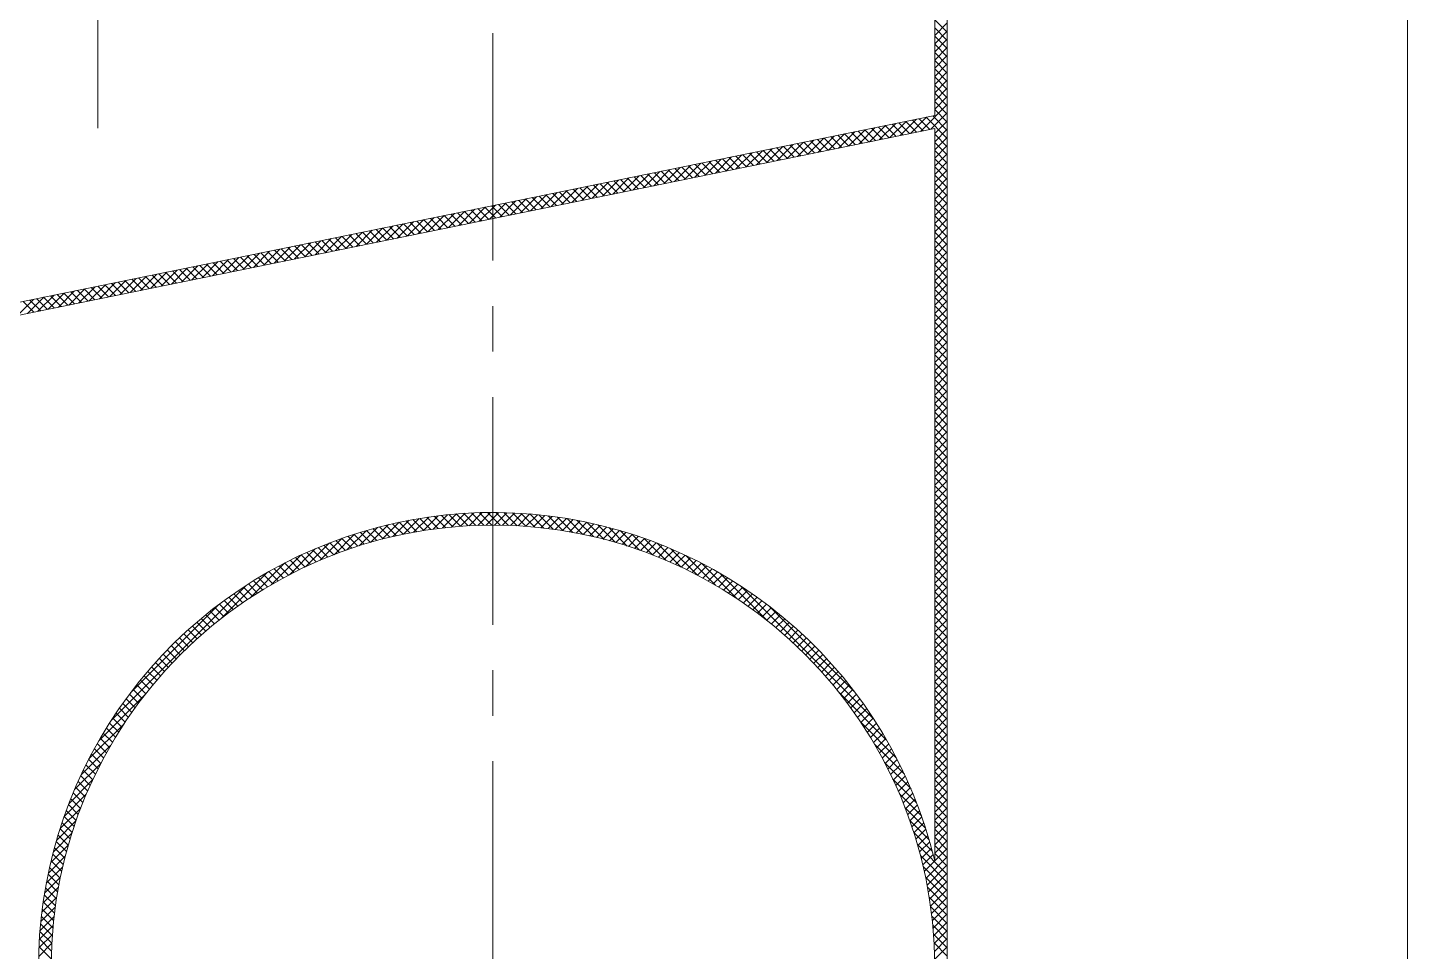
# Model space of a CAD drawing. Header units: millimetres. Extents: x -394 to 6212, y -2458 to 809.
# Drawn here: x 4097.41 to 4112.57, y -1870.35 to -1860.2 of the extents above; entities that cross this region are included whole.
import ezdxf

# ---------------------------------------------------------------- set-up
doc = ezdxf.new("R2010")
doc.units = ezdxf.units.MM
doc.linetypes.add('CENTERX2', pattern=[4, 2.5, -0.5, 0.5, -0.5])
for name, color, linetype, lineweight, true_color in [('1', 1, 'Continuous', 18, 0xff0000), ('2', 2, 'Continuous', 18, 0xffff00), ('3', 3, 'CENTERX2', 18, 0x00ff00)]:
    doc.layers.add(name, color=color, linetype=linetype, lineweight=lineweight, true_color=true_color)

msp = doc.modelspace()

# ---------------------------------------------------------------- linework, layer by layer
at = {"layer": '1'}
for p, q in [((4112.57225, -1814.1727), (4112.57225, -1879.42347)), ((4107.51656, -1823.07831), (4107.51656, -1870.51786)), ((4107.37817, -1832.43167), (4107.37817, -1861.1645)), ((4095.27848, -1863.63156), (4107.37817, -1861.1645)), ((4095.33458, -1863.76136), (4107.37817, -1861.30574)), ((4107.37817, -1861.30574), (4107.37817, -1869.35047))]:
    msp.add_line(p, q, dxfattribs=at)
msp.add_circle((4102.52358, -1870.51786), 4.85459, dxfattribs=at)
msp.add_arc((4102.52358, -1870.51786), 4.99298, 13.521266, 221.296095, dxfattribs=at)
at = {"layer": '2'}
for p, q in [((4107.51656, -1860.2502), (4107.37817, -1860.11181)), ((4107.37817, -1860.28528), (4107.51656, -1860.14689)), ((4107.51656, -1860.34), (4107.37817, -1860.20161)), ((4107.37817, -1860.37509), (4107.51656, -1860.2367)), ((4107.51656, -1860.42981), (4107.37817, -1860.29142)), ((4107.37817, -1860.46489), (4107.51656, -1860.3265)), ((4107.51656, -1860.51961), (4107.37817, -1860.38122)), ((4107.37817, -1860.55469), (4107.51656, -1860.4163)), ((4107.51656, -1860.60941), (4107.37817, -1860.47102)), ((4107.37817, -1860.64449), (4107.51656, -1860.5061)), ((4107.51656, -1860.69921), (4107.37817, -1860.56082)), ((4107.37817, -1860.7343), (4107.51656, -1860.59591)), ((4107.51656, -1860.78902), (4107.37817, -1860.65063)), ((4107.37817, -1860.8241), (4107.51656, -1860.68571)), ((4107.51656, -1860.87882), (4107.37817, -1860.74043)), ((4107.37817, -1860.9139), (4107.51656, -1860.77551)), ((4107.51656, -1860.96862), (4107.37817, -1860.83023)), ((4107.37817, -1861.0037), (4107.51656, -1860.86532)), ((4107.51656, -1861.05842), (4107.37817, -1860.92003)), ((4107.37817, -1861.09351), (4107.51656, -1860.95512)), ((4107.22438, -1861.3371), (4107.51656, -1861.04492)), ((4107.33718, -1861.3141), (4107.51656, -1861.13472)), ((4107.51656, -1861.14823), (4107.37817, -1861.00984)), ((4107.51656, -1861.23803), (4107.37817, -1861.09964)), ((4106.54757, -1861.4751), (4106.72498, -1861.29769)), ((4106.66037, -1861.4521), (4106.83778, -1861.27469)), ((4106.87803, -1861.40772), (4106.76071, -1861.2904)), ((4106.77317, -1861.4291), (4106.95058, -1861.25169)), ((4106.95262, -1861.39251), (4106.8353, -1861.27519)), ((4106.88598, -1861.4061), (4107.06339, -1861.22869)), ((4107.02721, -1861.3773), (4106.9099, -1861.25998)), ((4107.10181, -1861.36209), (4106.98449, -1861.24477)), ((4106.99878, -1861.3831), (4107.17619, -1861.20569)), ((4107.1764, -1861.34688), (4107.05908, -1861.22956)), ((4107.11158, -1861.3601), (4107.28899, -1861.18269)), ((4107.25099, -1861.33167), (4107.13368, -1861.21436)), ((4107.32559, -1861.31646), (4107.20827, -1861.19915)), ((4107.51656, -1861.41763), (4107.28286, -1861.18394)), ((4107.51656, -1861.32783), (4107.35746, -1861.16873)), ((4107.37817, -1861.36291), (4107.51656, -1861.22453)), ((4105.87075, -1861.6131), (4106.04816, -1861.43569)), ((4105.98356, -1861.5901), (4106.16097, -1861.41269)), ((4106.13209, -1861.55981), (4106.01478, -1861.44249)), ((4106.20669, -1861.5446), (4106.08937, -1861.42728)), ((4106.09636, -1861.5671), (4106.27377, -1861.38969)), ((4106.28128, -1861.52939), (4106.16396, -1861.41208)), ((4106.20916, -1861.5441), (4106.38657, -1861.36669)), ((4106.35587, -1861.51418), (4106.23856, -1861.39687)), ((4106.43047, -1861.49897), (4106.31315, -1861.38166)), ((4106.32196, -1861.5211), (4106.49937, -1861.34369)), ((4106.50506, -1861.48376), (4106.38774, -1861.36645)), ((4106.43477, -1861.4981), (4106.61218, -1861.32069)), ((4106.57965, -1861.46855), (4106.46234, -1861.35124)), ((4106.65425, -1861.45335), (4106.53693, -1861.33603)), ((4106.72884, -1861.43814), (4106.61152, -1861.32082)), ((4106.80343, -1861.42293), (4106.68612, -1861.30561)), ((4107.37817, -1861.45272), (4107.51656, -1861.31433)), ((4107.51656, -1861.50744), (4107.37817, -1861.36905)), ((4107.37817, -1861.54252), (4107.51656, -1861.40413)), ((4105.08114, -1861.77409), (4105.25855, -1861.59668)), ((4105.19394, -1861.75109), (4105.37135, -1861.57368)), ((4105.38616, -1861.7119), (4105.26884, -1861.59459)), ((4105.30674, -1861.72809), (4105.48415, -1861.55068)), ((4105.46075, -1861.69669), (4105.34344, -1861.57938)), ((4105.53535, -1861.68148), (4105.41803, -1861.56417)), ((4105.41955, -1861.70509), (4105.59696, -1861.52768)), ((4105.60994, -1861.66627), (4105.49262, -1861.54896)), ((4105.53235, -1861.68209), (4105.70976, -1861.50468)), ((4105.68453, -1861.65107), (4105.56722, -1861.53375)), ((4105.75913, -1861.63586), (4105.64181, -1861.51854)), ((4105.64515, -1861.65909), (4105.82256, -1861.48169)), ((4105.83372, -1861.62065), (4105.7164, -1861.50333)), ((4105.75795, -1861.6361), (4105.93536, -1861.45869)), ((4105.90831, -1861.60544), (4105.791, -1861.48812)), ((4105.98291, -1861.59023), (4105.86559, -1861.47291)), ((4106.0575, -1861.57502), (4105.94018, -1861.4577)), ((4107.51656, -1861.59724), (4107.37817, -1861.45885)), ((4107.37817, -1861.63232), (4107.51656, -1861.49393)), ((4107.51656, -1861.68704), (4107.37817, -1861.54865)), ((4107.37817, -1861.72213), (4107.51656, -1861.58374)), ((4104.40432, -1861.91209), (4104.58173, -1861.73468)), ((4104.51713, -1861.88909), (4104.69454, -1861.71168)), ((4104.64023, -1861.86399), (4104.52291, -1861.74668)), ((4104.71482, -1861.84878), (4104.5975, -1861.73147)), ((4104.62993, -1861.86609), (4104.80734, -1861.68868)), ((4104.78941, -1861.83358), (4104.6721, -1861.71626)), ((4104.74273, -1861.84309), (4104.92014, -1861.66568)), ((4104.86401, -1861.81837), (4104.74669, -1861.70105)), ((4104.9386, -1861.80316), (4104.82128, -1861.68584)), ((4104.85553, -1861.82009), (4105.03294, -1861.64268)), ((4105.01319, -1861.78795), (4104.89588, -1861.67063)), ((4104.96834, -1861.79709), (4105.14575, -1861.61968)), ((4105.08779, -1861.77274), (4104.97047, -1861.65542)), ((4105.16238, -1861.75753), (4105.04506, -1861.64021)), ((4105.23697, -1861.74232), (4105.11966, -1861.625)), ((4105.31157, -1861.72711), (4105.19425, -1861.60979)), ((4107.51656, -1861.77684), (4107.37817, -1861.63845)), ((4107.37817, -1861.81193), (4107.51656, -1861.67354)), ((4107.51656, -1861.86665), (4107.37817, -1861.72826)), ((4103.61471, -1862.07309), (4103.79212, -1861.89568)), ((4103.72751, -1862.05009), (4103.90492, -1861.87268)), ((4103.89429, -1862.01609), (4103.77697, -1861.89877)), ((4103.84031, -1862.02709), (4104.01772, -1861.84968)), ((4103.96888, -1862.00088), (4103.85157, -1861.88356)), ((4104.04348, -1861.98567), (4103.92616, -1861.86835)), ((4103.95312, -1862.00409), (4104.13053, -1861.82668)), ((4104.11807, -1861.97046), (4104.00075, -1861.85314)), ((4104.06592, -1861.98109), (4104.24333, -1861.80368)), ((4104.19267, -1861.95525), (4104.07535, -1861.83793)), ((4104.26726, -1861.94004), (4104.14994, -1861.82272)), ((4104.17872, -1861.95809), (4104.35613, -1861.78068)), ((4104.34185, -1861.92483), (4104.22454, -1861.80751)), ((4104.29152, -1861.93509), (4104.46893, -1861.75768)), ((4104.41645, -1861.90962), (4104.29913, -1861.7923)), ((4104.49104, -1861.89441), (4104.37372, -1861.7771)), ((4104.56563, -1861.8792), (4104.44832, -1861.76189)), ((4107.37817, -1861.90173), (4107.51656, -1861.76334)), ((4107.51656, -1861.95645), (4107.37817, -1861.81806)), ((4107.37817, -1861.99153), (4107.51656, -1861.85314)), ((4102.82509, -1862.23409), (4103.0025, -1862.05668)), ((4102.93789, -1862.21109), (4103.1153, -1862.03368)), ((4103.14836, -1862.16818), (4103.03104, -1862.05086)), ((4103.0507, -1862.18809), (4103.22811, -1862.01068)), ((4103.22295, -1862.15297), (4103.10563, -1862.03565)), ((4103.1635, -1862.16509), (4103.34091, -1861.98768)), ((4103.29754, -1862.13776), (4103.18023, -1862.02044)), ((4103.37214, -1862.12255), (4103.25482, -1862.00523)), ((4103.2763, -1862.14209), (4103.45371, -1861.96468)), ((4103.44673, -1862.10734), (4103.32941, -1861.99002)), ((4103.3891, -1862.11909), (4103.56651, -1861.94168)), ((4103.52132, -1862.09213), (4103.40401, -1861.97481)), ((4103.59592, -1862.07692), (4103.4786, -1861.95961)), ((4103.50191, -1862.09609), (4103.67932, -1861.91868)), ((4103.67051, -1862.06171), (4103.55319, -1861.9444)), ((4103.7451, -1862.0465), (4103.62779, -1861.92919)), ((4103.8197, -1862.03129), (4103.70238, -1861.91398)), ((4107.51656, -1862.04625), (4107.37817, -1861.90786)), ((4107.37817, -1862.08134), (4107.51656, -1861.94295)), ((4107.51656, -1862.13605), (4107.37817, -1861.99766)), ((4107.37817, -1862.17114), (4107.51656, -1862.03275)), ((4102.14828, -1862.37209), (4102.32569, -1862.19468)), ((4102.26108, -1862.34909), (4102.43849, -1862.17168)), ((4102.40242, -1862.32027), (4102.28511, -1862.20295)), ((4102.47702, -1862.30506), (4102.3597, -1862.18774)), ((4102.37388, -1862.32609), (4102.55129, -1862.14868)), ((4102.55161, -1862.28985), (4102.43429, -1862.17253)), ((4102.48669, -1862.30309), (4102.66409, -1862.12568)), ((4102.6262, -1862.27464), (4102.50889, -1862.15732)), ((4102.7008, -1862.25943), (4102.58348, -1862.14212)), ((4102.59949, -1862.28009), (4102.7769, -1862.10268)), ((4102.77539, -1862.24422), (4102.65807, -1862.12691)), ((4102.71229, -1862.25709), (4102.8897, -1862.07968)), ((4102.84998, -1862.22901), (4102.73267, -1862.1117)), ((4102.92458, -1862.2138), (4102.80726, -1862.09649)), ((4102.99917, -1862.1986), (4102.88185, -1862.08128)), ((4103.07376, -1862.18339), (4102.95645, -1862.06607)), ((4107.51656, -1862.22586), (4107.37817, -1862.08747)), ((4107.37817, -1862.26094), (4107.51656, -1862.12255)), ((4107.51656, -1862.31566), (4107.37817, -1862.17727)), ((4101.35866, -1862.53309), (4101.53607, -1862.35568)), ((4101.47146, -1862.51009), (4101.64887, -1862.33268)), ((4101.65649, -1862.47236), (4101.53917, -1862.35504)), ((4101.58427, -1862.48709), (4101.76168, -1862.30968)), ((4101.73108, -1862.45715), (4101.61377, -1862.33983)), ((4101.80568, -1862.44194), (4101.68836, -1862.32463)), ((4101.69707, -1862.46409), (4101.87448, -1862.28668)), ((4101.88027, -1862.42673), (4101.76295, -1862.30942)), ((4101.80987, -1862.44109), (4101.98728, -1862.26368)), ((4101.95486, -1862.41152), (4101.83755, -1862.29421)), ((4102.02946, -1862.39631), (4101.91214, -1862.279)), ((4101.92267, -1862.41809), (4102.10008, -1862.24068)), ((4102.10405, -1862.38111), (4101.98673, -1862.26379)), ((4102.03548, -1862.39509), (4102.21289, -1862.21768)), ((4102.17864, -1862.3659), (4102.06133, -1862.24858)), ((4102.25324, -1862.35069), (4102.13592, -1862.23337)), ((4102.32783, -1862.33548), (4102.21051, -1862.21816)), ((4107.37817, -1862.35074), (4107.51656, -1862.21235)), ((4107.51656, -1862.40546), (4107.37817, -1862.26707)), ((4107.37817, -1862.44055), (4107.51656, -1862.30216)), ((4107.51656, -1862.49526), (4107.37817, -1862.35688)), ((4100.68185, -1862.67108), (4100.85926, -1862.49367)), ((4100.91056, -1862.62445), (4100.79324, -1862.50714)), ((4100.79465, -1862.64808), (4100.97206, -1862.47067)), ((4100.98515, -1862.60924), (4100.86783, -1862.49193)), ((4100.90745, -1862.62508), (4101.08486, -1862.44768)), ((4101.05974, -1862.59403), (4100.94243, -1862.47672)), ((4101.13434, -1862.57882), (4101.01702, -1862.46151)), ((4101.02025, -1862.60209), (4101.19766, -1862.42468)), ((4101.20893, -1862.56362), (4101.09161, -1862.4463)), ((4101.13306, -1862.57909), (4101.31047, -1862.40168)), ((4101.28352, -1862.54841), (4101.16621, -1862.43109)), ((4101.35812, -1862.5332), (4101.2408, -1862.41588)), ((4101.24586, -1862.55609), (4101.42327, -1862.37868)), ((4101.43271, -1862.51799), (4101.31539, -1862.40067)), ((4101.5073, -1862.50278), (4101.38999, -1862.38546)), ((4101.5819, -1862.48757), (4101.46458, -1862.37025)), ((4107.37817, -1862.53035), (4107.51656, -1862.39196)), ((4107.51656, -1862.58507), (4107.37817, -1862.44668)), ((4107.37817, -1862.62015), (4107.51656, -1862.48176)), ((4099.89223, -1862.83208), (4100.06964, -1862.65467)), ((4100.00503, -1862.80908), (4100.18244, -1862.63167)), ((4100.16462, -1862.77654), (4100.04731, -1862.65923)), ((4100.11784, -1862.78608), (4100.29525, -1862.60867)), ((4100.23922, -1862.76133), (4100.1219, -1862.64402)), ((4100.31381, -1862.74613), (4100.19649, -1862.62881)), ((4100.23064, -1862.76308), (4100.40805, -1862.58567)), ((4100.3884, -1862.73092), (4100.27109, -1862.6136)), ((4100.34344, -1862.74008), (4100.52085, -1862.56267)), ((4100.463, -1862.71571), (4100.34568, -1862.59839)), ((4100.53759, -1862.7005), (4100.42027, -1862.58318)), ((4100.45624, -1862.71708), (4100.63365, -1862.53967)), ((4100.61218, -1862.68529), (4100.49487, -1862.56797)), ((4100.56905, -1862.69408), (4100.74646, -1862.51667)), ((4100.68678, -1862.67008), (4100.56946, -1862.55276)), ((4100.76137, -1862.65487), (4100.64405, -1862.53755)), ((4100.83596, -1862.63966), (4100.71865, -1862.52234)), ((4107.51656, -1862.67487), (4107.37817, -1862.53648)), ((4107.37817, -1862.70995), (4107.51656, -1862.57156)), ((4107.51656, -1862.76467), (4107.37817, -1862.62628)), ((4107.37817, -1862.79976), (4107.51656, -1862.66137)), ((4099.21542, -1862.97008), (4099.39283, -1862.79267)), ((4099.41869, -1862.92864), (4099.30137, -1862.81132)), ((4099.32822, -1862.94708), (4099.50563, -1862.76967)), ((4099.49328, -1862.91343), (4099.37596, -1862.79611)), ((4099.44102, -1862.92408), (4099.61843, -1862.74667)), ((4099.56787, -1862.89822), (4099.45056, -1862.7809)), ((4099.64247, -1862.88301), (4099.52515, -1862.76569)), ((4099.55382, -1862.90108), (4099.73123, -1862.72367)), ((4099.71706, -1862.8678), (4099.59975, -1862.75048)), ((4099.66663, -1862.87808), (4099.84404, -1862.70067)), ((4099.79166, -1862.85259), (4099.67434, -1862.73527)), ((4099.86625, -1862.83738), (4099.74893, -1862.72006)), ((4099.77943, -1862.85508), (4099.95684, -1862.67767)), ((4099.94084, -1862.82217), (4099.82353, -1862.70485)), ((4100.01544, -1862.80696), (4099.89812, -1862.68965)), ((4100.09003, -1862.79175), (4099.97271, -1862.67444)), ((4107.51656, -1862.85447), (4107.37817, -1862.71609)), ((4107.37817, -1862.88956), (4107.51656, -1862.75117)), ((4107.51656, -1862.94428), (4107.37817, -1862.80589)), ((4098.4258, -1863.13108), (4098.60321, -1862.95367)), ((4098.5386, -1863.10808), (4098.71601, -1862.93067)), ((4098.67275, -1863.08073), (4098.55544, -1862.96341)), ((4098.74735, -1863.06552), (4098.63003, -1862.9482)), ((4098.65141, -1863.08508), (4098.82882, -1862.90767)), ((4098.82194, -1863.05031), (4098.70462, -1862.93299)), ((4098.76421, -1863.06208), (4098.94162, -1862.88467)), ((4098.89653, -1863.0351), (4098.77922, -1862.91778)), ((4098.97113, -1863.01989), (4098.85381, -1862.90257)), ((4098.87701, -1863.03908), (4099.05442, -1862.86167)), ((4099.04572, -1863.00468), (4098.9284, -1862.88736)), ((4098.98981, -1863.01608), (4099.16722, -1862.83867)), ((4099.12031, -1862.98947), (4099.003, -1862.87216)), ((4099.19491, -1862.97426), (4099.07759, -1862.85695)), ((4099.10262, -1862.99308), (4099.28003, -1862.81567)), ((4099.2695, -1862.95905), (4099.15218, -1862.84174)), ((4099.34409, -1862.94384), (4099.22678, -1862.82653)), ((4107.37817, -1862.97936), (4107.51656, -1862.84097)), ((4107.51656, -1863.03408), (4107.37817, -1862.89569)), ((4107.37817, -1863.06916), (4107.51656, -1862.93077)), ((4097.63619, -1863.29208), (4097.81359, -1863.11467)), ((4097.74899, -1863.26908), (4097.9264, -1863.09167)), ((4097.92682, -1863.23282), (4097.8095, -1863.1155)), ((4097.86179, -1863.24608), (4098.0392, -1863.06867)), ((4098.00141, -1863.21761), (4097.8841, -1863.10029)), ((4098.07601, -1863.2024), (4097.95869, -1863.08508)), ((4097.97459, -1863.22308), (4098.152, -1863.04567)), ((4098.1506, -1863.18719), (4098.03328, -1863.06987)), ((4098.08739, -1863.20008), (4098.2648, -1863.02267)), ((4098.22519, -1863.17198), (4098.10788, -1863.05467)), ((4098.29979, -1863.15677), (4098.18247, -1863.03946)), ((4098.2002, -1863.17708), (4098.37761, -1862.99967)), ((4098.37438, -1863.14156), (4098.25706, -1863.02425)), ((4098.313, -1863.15408), (4098.49041, -1862.97667)), ((4098.44897, -1863.12635), (4098.33166, -1863.00904)), ((4098.52357, -1863.11115), (4098.40625, -1862.99383)), ((4098.59816, -1863.09594), (4098.48084, -1862.97862)), ((4107.51656, -1863.12388), (4107.37817, -1862.98549)), ((4107.37817, -1863.15897), (4107.51656, -1863.02058)), ((4107.51656, -1863.21369), (4107.37817, -1863.0753)), ((4107.37817, -1863.24877), (4107.51656, -1863.11038)), ((4097.29778, -1863.36108), (4097.47519, -1863.18367)), ((4097.47926, -1863.32407), (4097.36194, -1863.20676)), ((4097.41058, -1863.33808), (4097.58799, -1863.16067)), ((4097.55385, -1863.30886), (4097.43654, -1863.19155)), ((4097.62845, -1863.29366), (4097.51113, -1863.17634)), ((4097.52338, -1863.31508), (4097.70079, -1863.13767)), ((4097.70304, -1863.27845), (4097.58572, -1863.16113)), ((4097.77763, -1863.26324), (4097.66032, -1863.14592)), ((4097.85223, -1863.24803), (4097.73491, -1863.13071)), ((4107.51656, -1863.30349), (4107.37817, -1863.1651)), ((4107.37817, -1863.33857), (4107.51656, -1863.20018)), ((4107.51656, -1863.39329), (4107.37817, -1863.2549)), ((4107.37817, -1863.42837), (4107.51656, -1863.28998)), ((4107.51656, -1863.48309), (4107.37817, -1863.3447)), ((4107.37817, -1863.51818), (4107.51656, -1863.37979)), ((4107.51656, -1863.5729), (4107.37817, -1863.43451)), ((4107.37817, -1863.60798), (4107.51656, -1863.46959)), ((4107.51656, -1863.6627), (4107.37817, -1863.52431)), ((4107.37817, -1863.69778), (4107.51656, -1863.55939)), ((4107.51656, -1863.7525), (4107.37817, -1863.61411)), ((4107.37817, -1863.78758), (4107.51656, -1863.64919)), ((4107.51656, -1863.8423), (4107.37817, -1863.70391)), ((4107.37817, -1863.87739), (4107.51656, -1863.739)), ((4107.51656, -1863.93211), (4107.37817, -1863.79372)), ((4107.37817, -1863.96719), (4107.51656, -1863.8288)), ((4107.51656, -1864.02191), (4107.37817, -1863.88352)), ((4107.37817, -1864.05699), (4107.51656, -1863.9186)), ((4107.51656, -1864.11171), (4107.37817, -1863.97332)), ((4107.37817, -1864.14679), (4107.51656, -1864.0084)), ((4107.51656, -1864.20151), (4107.37817, -1864.06312)), ((4107.37817, -1864.2366), (4107.51656, -1864.09821)), ((4107.51656, -1864.29132), (4107.37817, -1864.15293)), ((4107.37817, -1864.3264), (4107.51656, -1864.18801)), ((4107.51656, -1864.38112), (4107.37817, -1864.24273)), ((4107.37817, -1864.4162), (4107.51656, -1864.27781)), ((4107.51656, -1864.47092), (4107.37817, -1864.33253)), ((4107.37817, -1864.506), (4107.51656, -1864.36762)), ((4107.51656, -1864.56072), (4107.37817, -1864.42233)), ((4107.37817, -1864.59581), (4107.51656, -1864.45742)), ((4107.51656, -1864.65053), (4107.37817, -1864.51214)), ((4107.37817, -1864.68561), (4107.51656, -1864.54722)), ((4107.51656, -1864.74033), (4107.37817, -1864.60194)), ((4107.37817, -1864.77541), (4107.51656, -1864.63702)), ((4107.51656, -1864.83013), (4107.37817, -1864.69174)), ((4107.37817, -1864.86521), (4107.51656, -1864.72683)), ((4107.51656, -1864.91993), (4107.37817, -1864.78154)), ((4107.37817, -1864.95502), (4107.51656, -1864.81663)), ((4107.51656, -1865.00974), (4107.37817, -1864.87135)), ((4107.37817, -1865.04482), (4107.51656, -1864.90643)), ((4107.51656, -1865.09954), (4107.37817, -1864.96115)), ((4107.37817, -1865.13462), (4107.51656, -1864.99623)), ((4107.51656, -1865.18934), (4107.37817, -1865.05095)), ((4107.37817, -1865.22443), (4107.51656, -1865.08604)), ((4107.51656, -1865.27914), (4107.37817, -1865.14075)), ((4107.37817, -1865.31423), (4107.51656, -1865.17584)), ((4107.51656, -1865.36895), (4107.37817, -1865.23056)), ((4107.37817, -1865.40403), (4107.51656, -1865.26564)), ((4107.51656, -1865.45875), (4107.37817, -1865.32036)), ((4107.37817, -1865.49383), (4107.51656, -1865.35544)), ((4101.96833, -1865.69513), (4102.12244, -1865.54102)), ((4102.06862, -1865.68463), (4102.21909, -1865.53417)), ((4102.25079, -1865.67094), (4102.12099, -1865.54114)), ((4102.16665, -1865.67641), (4102.31377, -1865.52929)), ((4102.33653, -1865.66687), (4102.20473, -1865.53507)), ((4102.26257, -1865.67029), (4102.40661, -1865.52625)), ((4102.42376, -1865.6643), (4102.28981, -1865.53035)), ((4102.35652, -1865.66614), (4102.49772, -1865.52495)), ((4102.51254, -1865.66328), (4102.37631, -1865.52705)), ((4102.44862, -1865.66385), (4102.58718, -1865.52528)), ((4102.60298, -1865.66392), (4102.4643, -1865.52523)), ((4102.53898, -1865.66329), (4102.67509, -1865.52718)), ((4102.69517, -1865.6663), (4102.55384, -1865.52497)), ((4102.62769, -1865.66439), (4102.76152, -1865.53055)), ((4102.78921, -1865.67054), (4102.64503, -1865.52636)), ((4102.71484, -1865.66704), (4102.84654, -1865.53534)), ((4102.88523, -1865.67676), (4102.73796, -1865.52948)), ((4102.8005, -1865.67117), (4102.93021, -1865.54147)), ((4102.98337, -1865.68509), (4102.83274, -1865.53446)), ((4103.08378, -1865.6957), (4102.92948, -1865.54141)), ((4107.51656, -1865.54855), (4107.37817, -1865.41016)), ((4107.37817, -1865.58364), (4107.51656, -1865.44525)), ((4107.51656, -1865.63835), (4107.37817, -1865.49996)), ((4107.37817, -1865.67344), (4107.51656, -1865.53505)), ((4101.05398, -1865.89105), (4101.25678, -1865.68826)), ((4101.18272, -1865.85212), (4101.37638, -1865.65846)), ((4101.3896, -1865.79757), (4101.27543, -1865.6834)), ((4101.30627, -1865.81837), (4101.49204, -1865.6326)), ((4101.46248, -1865.78065), (4101.34725, -1865.66543)), ((4101.53634, -1865.76471), (4101.42, -1865.64837)), ((4101.42531, -1865.78913), (4101.60419, -1865.61026)), ((4101.61121, -1865.74977), (4101.49369, -1865.63225)), ((4101.54037, -1865.76388), (4101.71316, -1865.59109)), ((4101.68711, -1865.73587), (4101.56834, -1865.61711)), ((4101.76409, -1865.72305), (4101.644, -1865.60296)), ((4101.65188, -1865.74217), (4101.81924, -1865.57481)), ((4101.84217, -1865.71133), (4101.7207, -1865.58985)), ((4101.76018, -1865.72367), (4101.92268, -1865.56117)), ((4101.92141, -1865.70076), (4101.79846, -1865.57781)), ((4101.86559, -1865.70807), (4102.02369, -1865.54997)), ((4102.00183, -1865.69139), (4101.87733, -1865.56688)), ((4102.08351, -1865.68326), (4101.95734, -1865.55709)), ((4102.16647, -1865.67642), (4102.03855, -1865.54849)), ((4102.88476, -1865.67672), (4103.0126, -1865.54888)), ((4102.96766, -1865.68362), (4103.09374, -1865.55754)), ((4103.18665, -1865.70877), (4103.02834, -1865.55046)), ((4103.04927, -1865.69182), (4103.1737, -1865.56739)), ((4103.29218, -1865.7245), (4103.12946, -1865.56178)), ((4103.12964, -1865.70125), (4103.25251, -1865.57838)), ((4103.20882, -1865.71187), (4103.33022, -1865.59047)), ((4103.40064, -1865.74315), (4103.23302, -1865.57554)), ((4103.28685, -1865.72365), (4103.40686, -1865.60363)), ((4103.51231, -1865.76502), (4103.33924, -1865.59195)), ((4103.36377, -1865.73653), (4103.48247, -1865.61782)), ((4103.43962, -1865.75048), (4103.55708, -1865.63301)), ((4103.62755, -1865.79046), (4103.44836, -1865.61127)), ((4103.51444, -1865.76547), (4103.63072, -1865.64918)), ((4103.7468, -1865.8199), (4103.56067, -1865.63377)), ((4103.58825, -1865.78146), (4103.70342, -1865.66628)), ((4103.66109, -1865.79842), (4103.7752, -1865.6843)), ((4103.87059, -1865.85389), (4103.67651, -1865.65982)), ((4103.9996, -1865.8931), (4103.79632, -1865.68982)), ((4107.51656, -1865.72816), (4107.37817, -1865.58977)), ((4107.37817, -1865.76324), (4107.51656, -1865.62485)), ((4107.51656, -1865.81796), (4107.37817, -1865.67957)), ((4100.62622, -1866.0494), (4100.86843, -1865.8072)), ((4100.77714, -1865.98829), (4101.00355, -1865.76188)), ((4100.90459, -1865.94119), (4100.7965, -1865.83309)), ((4100.97133, -1865.91812), (4100.8625, -1865.80929)), ((4100.91918, -1865.93605), (4101.13272, -1865.72251)), ((4101.03889, -1865.89587), (4100.92927, -1865.78626)), ((4101.10728, -1865.87446), (4100.99684, -1865.76403)), ((4101.17652, -1865.8539), (4101.06522, -1865.7426)), ((4101.24664, -1865.83422), (4101.13444, -1865.72201)), ((4101.31766, -1865.81543), (4101.2045, -1865.70227)), ((4103.73298, -1865.81633), (4103.84609, -1865.70322)), ((4103.80395, -1865.83516), (4103.91611, -1865.723)), ((4103.87403, -1865.85489), (4103.98528, -1865.74363)), ((4104.13472, -1865.93842), (4103.92061, -1865.72431)), ((4103.94323, -1865.87549), (4104.05363, -1865.76509)), ((4104.01158, -1865.89694), (4104.12116, -1865.78736)), ((4104.27715, -1865.99105), (4104.05004, -1865.76394)), ((4104.07909, -1865.91923), (4104.18789, -1865.81043)), ((4104.14579, -1865.94233), (4104.25385, -1865.83427)), ((4104.42855, -1866.05265), (4104.18548, -1865.80958)), ((4107.37817, -1865.85304), (4107.51656, -1865.71465)), ((4107.51656, -1865.90776), (4107.37817, -1865.76937)), ((4107.37817, -1865.94285), (4107.51656, -1865.80446)), ((4100.08745, -1866.31877), (4100.41361, -1865.99261)), ((4100.28669, -1866.20934), (4100.57538, -1865.92065)), ((4100.52042, -1866.09582), (4100.41606, -1865.99147)), ((4100.46402, -1866.12181), (4100.72622, -1865.8596)), ((4100.58258, -1866.06819), (4100.47768, -1865.96328)), ((4100.64548, -1866.04128), (4100.54, -1865.9358)), ((4100.70911, -1866.01511), (4100.60303, -1865.90903)), ((4100.7735, -1865.98969), (4100.66678, -1865.88297)), ((4100.83865, -1865.96505), (4100.73127, -1865.85766)), ((4104.21169, -1865.96623), (4104.31905, -1865.85888)), ((4104.27681, -1865.99092), (4104.3835, -1865.88423)), ((4104.5914, -1866.12569), (4104.32807, -1865.86236)), ((4104.34116, -1866.01637), (4104.44722, -1865.91032)), ((4104.40476, -1866.04257), (4104.51021, -1865.93712)), ((4104.46762, -1866.06952), (4104.57249, -1865.96464)), ((4104.7696, -1866.21409), (4104.47939, -1865.92388)), ((4104.52975, -1866.09719), (4104.63408, -1865.99286)), ((4104.97018, -1866.32487), (4104.64177, -1865.99645)), ((4107.51656, -1865.99756), (4107.37817, -1865.85918)), ((4107.37817, -1866.03265), (4107.51656, -1865.89426)), ((4107.51656, -1866.08737), (4107.37817, -1865.94898)), ((4107.37817, -1866.12245), (4107.51656, -1865.98406)), ((4099.85176, -1866.46466), (4100.23738, -1866.07903)), ((4100.22013, -1866.24455), (4100.1181, -1866.14252)), ((4100.27881, -1866.21343), (4100.17637, -1866.11099)), ((4100.33818, -1866.18299), (4100.2353, -1866.08011)), ((4100.39822, -1866.15324), (4100.29488, -1866.04989)), ((4100.45897, -1866.12418), (4100.35513, -1866.02034)), ((4104.59116, -1866.12558), (4104.69498, -1866.02176)), ((4104.65187, -1866.15467), (4104.7552, -1866.05135)), ((4104.71189, -1866.18446), (4104.81475, -1866.0816)), ((4104.77122, -1866.21493), (4104.87364, -1866.11251)), ((4105.20833, -1866.47322), (4104.81883, -1866.08371)), ((4104.82987, -1866.24608), (4104.93187, -1866.14408)), ((4107.51656, -1866.17717), (4107.37817, -1866.03878)), ((4107.37817, -1866.21225), (4107.51656, -1866.07386)), ((4107.51656, -1866.26697), (4107.37817, -1866.12858)), ((4099.5322, -1866.69442), (4100.04055, -1866.18607)), ((4099.99199, -1866.37562), (4099.89141, -1866.27504)), ((4100.04805, -1866.34188), (4099.94714, -1866.24097)), ((4100.10475, -1866.30878), (4100.00349, -1866.20752)), ((4100.16211, -1866.27633), (4100.06048, -1866.1747)), ((4104.88785, -1866.2779), (4104.98947, -1866.17629)), ((4104.94518, -1866.31038), (4105.04642, -1866.20914)), ((4105.00185, -1866.34351), (4105.10275, -1866.24261)), ((4105.5355, -1866.71058), (4105.01691, -1866.19199)), ((4105.05788, -1866.37728), (4105.15845, -1866.27671)), ((4107.37817, -1866.30206), (4107.51656, -1866.16367)), ((4107.51656, -1866.35677), (4107.37817, -1866.21839)), ((4107.37817, -1866.39186), (4107.51656, -1866.25347)), ((4098.33202, -1867.80479), (4099.8105, -1866.32631)), ((4099.77409, -1866.51693), (4099.67462, -1866.41746)), ((4099.82763, -1866.48067), (4099.72791, -1866.38094)), ((4099.88179, -1866.44502), (4099.7818, -1866.34503)), ((4099.93657, -1866.41), (4099.8363, -1866.30973)), ((4105.11327, -1866.4117), (4105.21353, -1866.31144)), ((4105.16802, -1866.44675), (4105.268, -1866.34677)), ((4105.22215, -1866.48242), (4105.32186, -1866.38271)), ((4106.70701, -1867.79229), (4105.24915, -1866.33443)), ((4105.27565, -1866.51872), (4105.37512, -1866.41925)), ((4107.51656, -1866.44658), (4107.37817, -1866.30819)), ((4107.37817, -1866.48166), (4107.51656, -1866.34327)), ((4107.51656, -1866.53638), (4107.37817, -1866.39799)), ((4107.37817, -1866.57146), (4107.51656, -1866.43307)), ((4098.54218, -1867.50483), (4099.51054, -1866.53647)), ((4099.56609, -1866.66814), (4099.46742, -1866.56947)), ((4099.61718, -1866.62943), (4099.51833, -1866.53058)), ((4099.66887, -1866.59132), (4099.56984, -1866.49228)), ((4099.72118, -1866.55382), (4099.62193, -1866.45457)), ((4105.32854, -1866.55563), (4105.42778, -1866.4564)), ((4105.38082, -1866.59316), (4105.47984, -1866.49414)), ((4105.43248, -1866.6313), (4105.53132, -1866.53247)), ((4105.48354, -1866.67004), (4105.5822, -1866.57138)), ((4106.49107, -1867.48654), (4105.5549, -1866.55037)), ((4107.51656, -1866.62618), (4107.37817, -1866.48779)), ((4107.37817, -1866.66127), (4107.51656, -1866.52288)), ((4107.51656, -1866.71599), (4107.37817, -1866.5776)), ((4099.36773, -1866.82899), (4099.26959, -1866.73085)), ((4099.41643, -1866.78789), (4099.31818, -1866.68964)), ((4099.46572, -1866.74737), (4099.36735, -1866.649)), ((4099.5156, -1866.70746), (4099.41709, -1866.60894)), ((4105.534, -1866.70939), (4105.6325, -1866.61089)), ((4105.58385, -1866.74934), (4105.68222, -1866.65097)), ((4105.63311, -1866.78988), (4105.73136, -1866.69163)), ((4105.68178, -1866.83102), (4105.77992, -1866.73288)), ((4107.37817, -1866.75107), (4107.51656, -1866.61268)), ((4107.51656, -1866.80579), (4107.37817, -1866.6674)), ((4107.37817, -1866.84087), (4107.51656, -1866.70248)), ((4099.17887, -1866.99934), (4099.08098, -1866.90145)), ((4099.2252, -1866.95587), (4099.12727, -1866.85794)), ((4099.27212, -1866.91299), (4099.17414, -1866.815)), ((4099.31963, -1866.8707), (4099.22158, -1866.77264)), ((4105.72985, -1866.87274), (4105.8279, -1866.77469)), ((4105.77733, -1866.91507), (4105.87531, -1866.81709)), ((4105.82423, -1866.95798), (4105.92215, -1866.86005)), ((4105.87053, -1867.00147), (4105.96841, -1866.90359)), ((4107.51656, -1866.89559), (4107.37817, -1866.7572)), ((4107.37817, -1866.93067), (4107.51656, -1866.79228)), ((4107.51656, -1866.98539), (4107.37817, -1866.847)), ((4107.37817, -1867.02048), (4107.51656, -1866.88209)), ((4099.0434, -1867.13327), (4098.94553, -1867.03541)), ((4099.08797, -1867.08804), (4098.99011, -1866.99019)), ((4099.13312, -1867.0434), (4099.03526, -1866.94553)), ((4105.91625, -1867.04556), (4106.01411, -1866.9477)), ((4105.96137, -1867.09024), (4106.05923, -1866.99238)), ((4106.00591, -1867.1355), (4106.10378, -1867.03763)), ((4107.51656, -1867.0752), (4107.37817, -1866.93681)), ((4107.37817, -1867.11028), (4107.51656, -1866.97189)), ((4107.51656, -1867.165), (4107.37817, -1867.02661)), ((4098.91321, -1867.2725), (4098.81522, -1867.17451)), ((4098.95602, -1867.2255), (4098.85809, -1867.12757)), ((4098.99941, -1867.1791), (4098.90152, -1867.0812)), ((4106.04987, -1867.18135), (4106.14776, -1867.08345)), ((4106.09323, -1867.22778), (4106.19117, -1867.12985)), ((4106.13601, -1867.27481), (4106.234, -1867.17681)), ((4107.37817, -1867.20008), (4107.51656, -1867.06169)), ((4107.51656, -1867.2548), (4107.37817, -1867.11641)), ((4107.37817, -1867.28988), (4107.51656, -1867.15149)), ((4107.51656, -1867.3446), (4107.37817, -1867.20621)), ((4098.78834, -1867.41704), (4098.69008, -1867.31877)), ((4098.82937, -1867.36827), (4098.73122, -1867.27011)), ((4098.871, -1867.32009), (4098.77293, -1867.22202)), ((4106.1782, -1867.32242), (4106.27627, -1867.22435)), ((4106.21979, -1867.37063), (4106.31795, -1867.27247)), ((4106.2608, -1867.41943), (4106.35907, -1867.32116)), ((4107.37817, -1867.37969), (4107.51656, -1867.2413)), ((4107.51656, -1867.43441), (4107.37817, -1867.29602)), ((4107.37817, -1867.46949), (4107.51656, -1867.3311)), ((4098.66883, -1867.56693), (4098.57014, -1867.46824)), ((4098.70807, -1867.51637), (4098.60954, -1867.41783)), ((4098.74791, -1867.4664), (4098.64952, -1867.36801)), ((4106.3012, -1867.46883), (4106.3996, -1867.37043)), ((4106.84945, -1868.02453), (4106.33086, -1867.50594)), ((4106.34101, -1867.51882), (4106.43955, -1867.42028)), ((4106.38022, -1867.56941), (4106.47892, -1867.47071)), ((4107.51656, -1867.52421), (4107.37817, -1867.38582)), ((4107.37817, -1867.55929), (4107.51656, -1867.4209)), ((4107.51656, -1867.61401), (4107.37817, -1867.47562)), ((4107.37817, -1867.64909), (4107.51656, -1867.5107)), ((4098.19178, -1868.03483), (4098.70013, -1867.52648)), ((4098.55474, -1867.72225), (4098.45547, -1867.62298)), ((4098.59216, -1867.66987), (4098.4931, -1867.57081)), ((4098.63019, -1867.6181), (4098.53132, -1867.51923)), ((4106.41883, -1867.62061), (4106.51771, -1867.52173)), ((4106.45683, -1867.67241), (4106.5559, -1867.57334)), ((4106.49422, -1867.72482), (4106.59351, -1867.62554)), ((4107.51656, -1867.70381), (4107.37817, -1867.56542)), ((4107.37817, -1867.7389), (4107.51656, -1867.60051)), ((4107.51656, -1867.79362), (4107.37817, -1867.65523)), ((4098.44619, -1867.8831), (4098.34616, -1867.78307)), ((4098.48175, -1867.82886), (4098.38199, -1867.72911)), ((4098.51794, -1867.77525), (4098.41843, -1867.67574)), ((4106.531, -1867.77785), (4106.63051, -1867.67833)), ((4106.56715, -1867.83149), (4106.66692, -1867.73172)), ((4106.60269, -1867.88576), (4106.70273, -1867.78572)), ((4107.37817, -1867.8287), (4107.51656, -1867.69031)), ((4107.51656, -1867.88342), (4107.37817, -1867.74503)), ((4107.37817, -1867.9185), (4107.51656, -1867.78011)), ((4098.08475, -1868.23167), (4098.47037, -1867.84605)), ((4098.34329, -1868.04961), (4098.24233, -1867.94866)), ((4098.37695, -1867.99347), (4098.27632, -1867.89284)), ((4098.41125, -1867.93797), (4098.31093, -1867.83765)), ((4106.95773, -1868.22261), (4106.56822, -1867.83311)), ((4106.63759, -1867.94066), (4106.73792, -1867.84033)), ((4106.67186, -1867.99619), (4106.7725, -1867.89555)), ((4106.70549, -1868.05237), (4106.80646, -1867.95139)), ((4107.51656, -1867.97322), (4107.37817, -1867.83483)), ((4107.37817, -1868.0083), (4107.51656, -1867.86992)), ((4107.51656, -1868.06302), (4107.37817, -1867.92463)), ((4107.37817, -1868.09811), (4107.51656, -1867.95972)), ((4097.99832, -1868.4079), (4098.32449, -1868.08173)), ((4098.24621, -1868.22194), (4098.14414, -1868.11987)), ((4098.27791, -1868.16384), (4098.17623, -1868.06216)), ((4098.31027, -1868.1064), (4098.20897, -1868.00509)), ((4107.04499, -1868.39967), (4106.71657, -1868.07126)), ((4106.73847, -1868.10919), (4106.8398, -1868.00786)), ((4106.7708, -1868.16666), (4106.8725, -1868.06496)), ((4107.51656, -1868.15283), (4107.37817, -1868.01444)), ((4107.37817, -1868.18791), (4107.51656, -1868.04952)), ((4107.51656, -1868.24263), (4107.37817, -1868.10424)), ((4098.18483, -1868.34017), (4098.08189, -1868.23723)), ((4098.21518, -1868.28072), (4098.11269, -1868.17822)), ((4106.80247, -1868.2248), (4106.90457, -1868.1227)), ((4107.11756, -1868.56205), (4106.82735, -1868.27184)), ((4106.83347, -1868.2836), (4106.93598, -1868.18108)), ((4106.86379, -1868.34308), (4106.96675, -1868.24012)), ((4107.37817, -1868.27771), (4107.51656, -1868.13932)), ((4107.51656, -1868.33243), (4107.37817, -1868.19404)), ((4107.37817, -1868.36751), (4107.51656, -1868.22913)), ((4097.92636, -1868.56966), (4098.21505, -1868.28097)), ((4098.09793, -1868.52268), (4097.99351, -1868.41825)), ((4098.12619, -1868.46114), (4098.02229, -1868.35723)), ((4098.15516, -1868.4003), (4098.05175, -1868.29689)), ((4106.89342, -1868.40325), (4106.99685, -1868.29982)), ((4106.92235, -1868.46412), (4107.02628, -1868.36019)), ((4106.95058, -1868.5257), (4107.05503, -1868.42125)), ((4107.51656, -1868.42223), (4107.37817, -1868.28384)), ((4107.37817, -1868.45732), (4107.51656, -1868.31893)), ((4107.51656, -1868.51204), (4107.37817, -1868.37365)), ((4107.37817, -1868.54712), (4107.51656, -1868.40873)), ((4097.86531, -1868.72051), (4098.12752, -1868.4583)), ((4098.04357, -1868.64792), (4097.93802, -1868.54237)), ((4098.07039, -1868.58494), (4097.96541, -1868.47996)), ((4107.17908, -1868.71337), (4106.91575, -1868.45004)), ((4106.97809, -1868.58799), (4107.08309, -1868.48299)), ((4107.00487, -1868.65102), (4107.11045, -1868.54543)), ((4107.51656, -1868.60184), (4107.37817, -1868.46345)), ((4107.37817, -1868.63692), (4107.51656, -1868.49853)), ((4107.51656, -1868.69164), (4107.37817, -1868.55325)), ((4097.81291, -1868.86272), (4098.05511, -1868.62051)), ((4097.99219, -1868.77614), (4097.88538, -1868.66934)), ((4098.0175, -1868.71165), (4097.91134, -1868.60549)), ((4107.23186, -1868.85596), (4106.98879, -1868.61289)), ((4107.0309, -1868.71478), (4107.1371, -1868.60859)), ((4107.05618, -1868.77931), (4107.16302, -1868.67247)), ((4107.37817, -1868.72673), (4107.51656, -1868.58834)), ((4107.51656, -1868.78144), (4107.37817, -1868.64305)), ((4107.37817, -1868.81653), (4107.51656, -1868.67814)), ((4097.76759, -1868.99784), (4097.994, -1868.77143)), ((4097.92092, -1868.97428), (4097.81199, -1868.86535)), ((4097.94388, -1868.90744), (4097.83569, -1868.79925)), ((4097.96764, -1868.8414), (4097.86016, -1868.73392)), ((4107.2775, -1868.9914), (4107.05039, -1868.76429)), ((4107.08069, -1868.8446), (4107.1882, -1868.73709)), ((4107.10441, -1868.91068), (4107.21264, -1868.80246)), ((4107.12733, -1868.97756), (4107.2363, -1868.86859)), ((4107.51656, -1868.87125), (4107.37817, -1868.73286)), ((4107.37817, -1868.90633), (4107.51656, -1868.76794)), ((4107.51656, -1868.96105), (4107.37817, -1868.82266)), ((4107.37817, -1868.99613), (4107.51656, -1868.85774)), ((4097.72822, -1869.12701), (4097.94176, -1868.91347)), ((4097.87748, -1869.11044), (4097.76693, -1868.9999)), ((4097.89878, -1869.04194), (4097.78906, -1868.93223)), ((4107.31713, -1869.12083), (4107.10302, -1868.90672)), ((4107.14943, -1869.04527), (4107.25919, -1868.93551)), ((4107.1707, -1869.11381), (4107.28128, -1869.00322)), ((4107.51656, -1869.05085), (4107.37817, -1868.91246)), ((4107.37817, -1869.08594), (4107.51656, -1868.94755)), ((4107.51656, -1869.14065), (4107.37817, -1869.00226)), ((4097.66417, -1869.37067), (4097.85783, -1869.17701)), ((4097.69397, -1869.25107), (4097.89676, -1869.04827)), ((4097.83746, -1869.25003), (4097.72513, -1869.13771)), ((4097.85703, -1869.1798), (4097.74562, -1869.06839)), ((4107.35162, -1869.24512), (4107.14834, -1869.04184)), ((4107.51656, -1869.49986), (4107.18755, -1869.17085)), ((4107.1911, -1869.1832), (4107.30256, -1869.07175)), ((4107.21063, -1869.25348), (4107.323, -1869.14111)), ((4107.37817, -1869.17574), (4107.51656, -1869.03735)), ((4107.51656, -1869.23046), (4107.37817, -1869.09207)), ((4107.37817, -1869.26554), (4107.51656, -1869.12715)), ((4107.51656, -1869.32026), (4107.37817, -1869.18187)), ((4097.63831, -1869.48633), (4097.82408, -1869.30056)), ((4097.80105, -1869.39323), (4097.68675, -1869.27892)), ((4097.81879, -1869.32117), (4097.7055, -1869.20788)), ((4107.51656, -1869.58967), (4107.22154, -1869.29464)), ((4107.22925, -1869.32466), (4107.34259, -1869.21132)), ((4107.24695, -1869.39676), (4107.3613, -1869.28241)), ((4107.26369, -1869.46982), (4107.51656, -1869.21695)), ((4107.27946, -1869.54386), (4107.51656, -1869.30676)), ((4107.51656, -1869.41006), (4107.37817, -1869.27167)), ((4097.61597, -1869.59847), (4097.79484, -1869.4196)), ((4097.76844, -1869.54022), (4097.65195, -1869.42373)), ((4097.78425, -1869.46624), (4097.66889, -1869.35087)), ((4107.51656, -1869.67947), (4107.25098, -1869.41389)), ((4107.29421, -1869.61891), (4107.51656, -1869.39656)), ((4097.5968, -1869.70744), (4097.76959, -1869.53466)), ((4097.73987, -1869.69126), (4097.62094, -1869.57233)), ((4097.75364, -1869.61522), (4097.63596, -1869.49754)), ((4107.51656, -1869.76927), (4107.27642, -1869.52913)), ((4107.30792, -1869.695), (4107.51656, -1869.48636)), ((4107.32056, -1869.77217), (4107.51656, -1869.57616)), ((4097.56688, -1869.91697), (4097.72938, -1869.75447)), ((4097.58052, -1869.81353), (4097.74788, -1869.64616)), ((4097.71561, -1869.84661), (4097.59395, -1869.72495)), ((4097.72719, -1869.76838), (4097.60693, -1869.64812)), ((4107.51656, -1869.85907), (4107.29829, -1869.6408)), ((4107.51656, -1869.94888), (4107.31694, -1869.74926)), ((4107.33207, -1869.85045), (4107.51656, -1869.66597)), ((4107.34243, -1869.9299), (4107.51656, -1869.75577)), ((4097.55568, -1870.01797), (4097.71378, -1869.85987)), ((4097.69598, -1870.00658), (4097.57126, -1869.88186)), ((4097.7052, -1869.92599), (4097.58205, -1869.80285)), ((4107.51656, -1870.03868), (4107.33267, -1869.85479)), ((4107.35159, -1870.01054), (4107.51656, -1869.84557)), ((4107.35949, -1870.09244), (4107.51656, -1869.93537)), ((4097.53989, -1870.21337), (4097.69035, -1870.06291)), ((4097.54673, -1870.11672), (4097.70084, -1869.96262)), ((4097.68135, -1870.17155), (4097.55319, -1870.04339)), ((4097.68801, -1870.08841), (4097.56163, -1869.96203)), ((4107.51656, -1870.12848), (4107.34574, -1869.95766)), ((4107.51656, -1870.21828), (4107.35635, -1870.05807)), ((4107.36609, -1870.17564), (4107.51656, -1870.02518)), ((4097.535, -1870.30806), (4097.68212, -1870.16094)), ((4097.67217, -1870.34198), (4097.5401, -1870.20991)), ((4097.67605, -1870.25605), (4097.54599, -1870.126)), ((4107.51656, -1870.30809), (4107.36468, -1870.15621)), ((4107.37133, -1870.26021), (4107.51656, -1870.11498)), ((4107.37514, -1870.34621), (4107.51656, -1870.20478)), ((4097.53196, -1870.4009), (4097.676, -1870.25686)), ((4097.66979, -1870.4294), (4097.53556, -1870.29517)), ((4107.51656, -1870.39789), (4107.3709, -1870.25223)), ((4107.37744, -1870.4337), (4107.51656, -1870.29458))]:
    msp.add_line(p, q, dxfattribs=at)
at = {"layer": '3'}
for p, q in [((4098.18358, -1861.30266), (4098.18358, -1831.82811)), ((4102.52358, -1860.25786), (4102.52358, -1877.5183))]:
    msp.add_line(p, q, dxfattribs=at)

doc.saveas('drawing.dxf')
